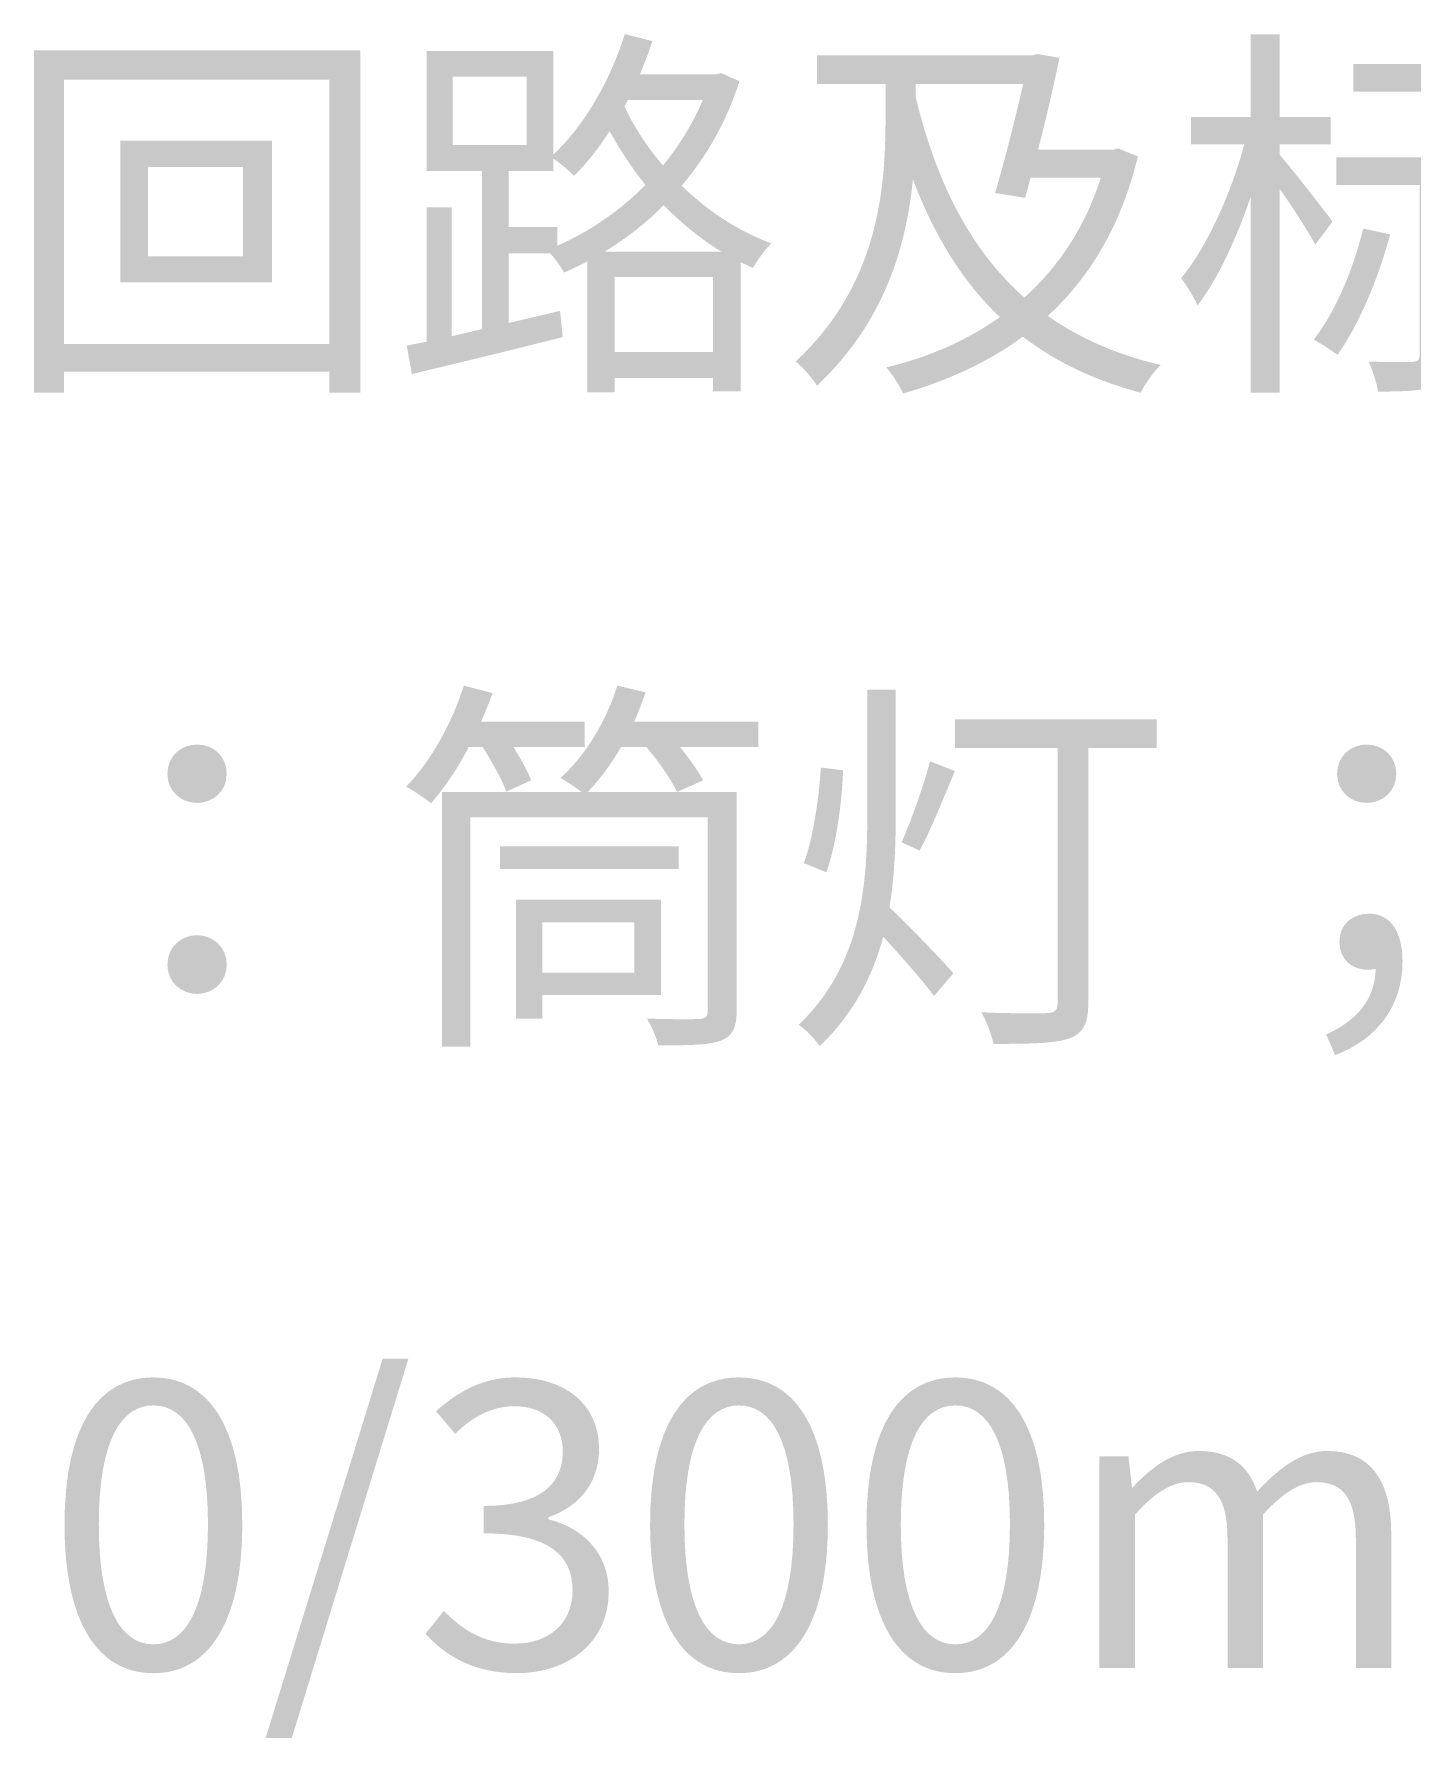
# Model space of a CAD drawing. Header units: millimetres. Extents: x -4600 to 229000, y -4300 to 19460.
# Drawn here: x 180802 to 181815, y 12944 to 14196 of the extents above; entities that cross this region are included whole.
import ezdxf

# ---------------------------------------------------------------- set-up
doc = ezdxf.new("R2010")
doc.units = ezdxf.units.MM
doc.header["$LTSCALE"] = 100
doc.layers.add('R2-LEGEND', color=7, linetype='Continuous', lineweight=18)

# ---------------------------------------------------------------- blocks, each defined once
blk = doc.blocks.new('A05_SHEET')
at = {"layer": 'R2-LEGEND'}
h = blk.add_hatch(color=256, dxfattribs=at)
edge = h.paths.add_edge_path()
edge.add_line((21075.8, 13967), (21079.5, 13946.1))
edge.add_spline(control_points=[(21079.5, 13946.1), (21109.9, 13953.3), (21151.2, 13963.3), (21190.4, 13973.3)], knot_values=[0, 0, 0, 0, 1, 1, 1, 1], degree=3, periodic=0)
edge.add_line((21190.4, 13973.3), (21188.4, 13992.5))
edge.add_line((21188.4, 13992.5), (21150.6, 13983.6))
edge.add_line((21150.6, 13983.6), (21150.6, 14034.9))
edge.add_line((21150.6, 14034.9), (21181, 14034.9))
edge.add_spline(control_points=[(21181, 14034.9), (21185, 14030.9), (21189, 14024.9), (21191.3, 14020.6)], knot_values=[0, 0, 0, 0, 1, 1, 1, 1], degree=3, periodic=0)
edge.add_spline(control_points=[(21191.3, 14020.6), (21197, 14023.2), (21202.7, 14025.8), (21208.5, 14028.9)], knot_values=[0, 0, 0, 0, 1, 1, 1, 1], degree=3, periodic=0)
edge.add_line((21208.5, 14028.9), (21208.5, 13932.7))
edge.add_line((21208.5, 13932.7), (21228.5, 13932.7))
edge.add_line((21228.5, 13932.7), (21228.5, 13943.3))
edge.add_line((21228.5, 13943.3), (21300.7, 13943.3))
edge.add_line((21300.7, 13943.3), (21300.7, 13933.5))
edge.add_line((21300.7, 13933.5), (21321.1, 13933.5))
edge.add_line((21321.1, 13933.5), (21321.1, 14028.3))
edge.add_line((21321.1, 14028.3), (21330.2, 14024))
edge.add_spline(control_points=[(21330.2, 14024), (21333.4, 14029.8), (21339.4, 14038.1), (21343.7, 14042.1)], knot_values=[0, 0, 0, 0, 1, 1, 1, 1], degree=3, periodic=0)
edge.add_spline(control_points=[(21343.7, 14042.1), (21317.6, 14051.8), (21295.9, 14067), (21277.8, 14084.5)], knot_values=[0, 0, 0, 0, 1, 1, 1, 1], degree=3, periodic=0)
edge.add_spline(control_points=[(21277.8, 14084.5), (21296.1, 14106), (21310.8, 14131.5), (21320.2, 14161.3)], knot_values=[0, 0, 0, 0, 1, 1, 1, 1], degree=3, periodic=0)
edge.add_line((21320.2, 14161.3), (21306.7, 14167.3))
edge.add_line((21306.7, 14167.3), (21302.7, 14166.4))
edge.add_line((21302.7, 14166.4), (21247.1, 14166.4))
edge.add_spline(control_points=[(21247.1, 14166.4), (21250.6, 14174.5), (21253.5, 14182.5), (21256.3, 14190.8)], knot_values=[0, 0, 0, 0, 1, 1, 1, 1], degree=3, periodic=0)
edge.add_line((21256.3, 14190.8), (21236, 14195.9))
edge.add_spline(control_points=[(21236, 14195.9), (21225.1, 14161.3), (21206.2, 14128.6), (21183.5, 14107.4)], knot_values=[0, 0, 0, 0, 1, 1, 1, 1], degree=3, periodic=0)
edge.add_line((21183.5, 14107.4), (21183.5, 14183.6))
edge.add_line((21183.5, 14183.6), (21090.4, 14183.6))
edge.add_line((21090.4, 14183.6), (21090.4, 14095.4))
edge.add_line((21090.4, 14095.4), (21131.1, 14095.4))
edge.add_line((21131.1, 14095.4), (21131.1, 13979.1))
edge.add_line((21131.1, 13979.1), (21108.8, 13973.9))
edge.add_line((21108.8, 13973.9), (21108.8, 14068.5))
edge.add_line((21108.8, 14068.5), (21090.4, 14068.5))
edge.add_line((21090.4, 14068.5), (21090.4, 13969.9))
edge.add_line((21090.4, 13969.9), (21075.8, 13967))
edge = h.paths.add_edge_path(flags=0)
edge.add_spline(control_points=[(21251.2, 14085.1), (21232, 14065.6), (21209.3, 14050.4), (21186.4, 14040.4)], knot_values=[0, 0, 0, 0, 1, 1, 1, 1], degree=3, periodic=0)
edge.add_line((21186.4, 14040.4), (21186.4, 14054.1))
edge.add_line((21186.4, 14054.1), (21150.6, 14054.1))
edge.add_line((21150.6, 14054.1), (21150.6, 14095.4))
edge.add_line((21150.6, 14095.4), (21183.5, 14095.4))
edge.add_line((21183.5, 14095.4), (21183.5, 14104.5))
edge.add_spline(control_points=[(21183.5, 14104.5), (21188.4, 14101.1), (21195.6, 14095.1), (21198.7, 14091.7)], knot_values=[0, 0, 0, 0, 1, 1, 1, 1], degree=3, periodic=0)
edge.add_spline(control_points=[(21198.7, 14091.7), (21207.9, 14100.8), (21216.8, 14112), (21224.8, 14124.6)], knot_values=[0, 0, 0, 0, 1, 1, 1, 1], degree=3, periodic=0)
edge.add_spline(control_points=[(21224.8, 14124.6), (21232, 14111.7), (21240.6, 14098.2), (21251.2, 14085.1)], knot_values=[0, 0, 0, 0, 1, 1, 1, 1], degree=3, periodic=0)
h.paths.add_polyline_path([(21228.5, 13962.2), (21228.5, 14017.5), (21300.7, 14017.5), (21300.7, 13962.2), (21228.5, 13962.2)], flags=0)
edge = h.paths.add_edge_path(flags=0)
edge.add_spline(control_points=[(21221.4, 14036.1), (21236.5, 14045.5), (21251.4, 14056.7), (21264.6, 14070.2)], knot_values=[0, 0, 0, 0, 1, 1, 1, 1], degree=3, periodic=0)
edge.add_spline(control_points=[(21264.6, 14070.2), (21276.9, 14057.6), (21291, 14045.8), (21307, 14036.1)], knot_values=[0, 0, 0, 0, 1, 1, 1, 1], degree=3, periodic=0)
edge.add_line((21307, 14036.1), (21221.4, 14036.1))
edge = h.paths.add_edge_path(flags=0)
edge.add_spline(control_points=[(21293.3, 14147.5), (21285.8, 14129.8), (21275.8, 14113.7), (21264.1, 14099.4)], knot_values=[0, 0, 0, 0, 1, 1, 1, 1], degree=3, periodic=0)
edge.add_spline(control_points=[(21264.1, 14099.4), (21252, 14113.4), (21242.6, 14128.3), (21235.7, 14142.7)], knot_values=[0, 0, 0, 0, 1, 1, 1, 1], degree=3, periodic=0)
edge.add_line((21235.7, 14142.7), (21238.3, 14147.5))
edge.add_line((21238.3, 14147.5), (21293.3, 14147.5))
h.paths.add_polyline_path([(21109.6, 14164.7), (21163.8, 14164.7), (21163.8, 14114.3), (21109.6, 14114.3), (21109.6, 14164.7)], flags=0)
h = blk.add_hatch(color=256, dxfattribs=at)
edge = h.paths.add_edge_path()
edge.add_line((21695.8, 14195.7), (21695.8, 14134.9))
edge.add_line((21695.8, 14134.9), (21652, 14134.9))
edge.add_line((21652, 14134.9), (21652, 14114.9))
edge.add_line((21652, 14114.9), (21691.2, 14114.9))
edge.add_spline(control_points=[(21691.2, 14114.9), (21681.8, 14079.3), (21663.1, 14038.1), (21644.8, 14016.6)], knot_values=[0, 0, 0, 0, 1, 1, 1, 1], degree=3, periodic=0)
edge.add_spline(control_points=[(21644.8, 14016.6), (21648.8, 14011.2), (21654.5, 14002.3), (21656.8, 13996.5)], knot_values=[0, 0, 0, 0, 1, 1, 1, 1], degree=3, periodic=0)
edge.add_spline(control_points=[(21656.8, 13996.5), (21671.2, 14014.9), (21685.2, 14045), (21695.8, 14075.9)], knot_values=[0, 0, 0, 0, 1, 1, 1, 1], degree=3, periodic=0)
edge.add_line((21695.8, 14075.9), (21695.8, 13932.4))
edge.add_line((21695.8, 13932.4), (21717.3, 13932.4))
edge.add_line((21717.3, 13932.4), (21717.3, 14082.2))
edge.add_spline(control_points=[(21717.3, 14082.2), (21727, 14068.2), (21738.5, 14050.4), (21743.4, 14041.2)], knot_values=[0, 0, 0, 0, 1, 1, 1, 1], degree=3, periodic=0)
edge.add_line((21743.4, 14041.2), (21756, 14058.1))
edge.add_spline(control_points=[(21756, 14058.1), (21750.2, 14066.2), (21725.6, 14097.7), (21717.3, 14107.1)], knot_values=[0, 0, 0, 0, 1, 1, 1, 1], degree=3, periodic=0)
edge.add_line((21717.3, 14107.1), (21717.3, 14114.9))
edge.add_line((21717.3, 14114.9), (21754.8, 14114.9))
edge.add_line((21754.8, 14114.9), (21754.8, 14134.9))
edge.add_line((21754.8, 14134.9), (21717.3, 14134.9))
edge.add_line((21717.3, 14134.9), (21717.3, 14195.7))
edge.add_line((21717.3, 14195.7), (21695.8, 14195.7))
h = blk.add_hatch(color=256, dxfattribs=at)
h.paths.add_polyline_path([(20801.9, 14183.9), (20801.9, 13932.4), (20824, 13932.4), (20824, 13947.8), (21018.8, 13947.8), (21018.8, 13932.4), (21041.7, 13932.4), (21041.7, 14183.9), (20801.9, 14183.9)])
h.paths.add_polyline_path([(20824, 13968.2), (20824, 14162.4), (21018.8, 14162.4), (21018.8, 13968.2), (20824, 13968.2)], flags=0)
h.paths.add_polyline_path([(20865.3, 14117.7), (20865.3, 14013.4), (20976.7, 14013.4), (20976.7, 14117.7), (20865.3, 14117.7)], flags=0)
h.paths.add_polyline_path([(20885.6, 14098.2), (20955.5, 14098.2), (20955.5, 14032.6), (20885.6, 14032.6), (20885.6, 14098.2)], flags=0)
h = blk.add_hatch(color=256, dxfattribs=at)
edge = h.paths.add_edge_path()
edge.add_line((21377.2, 14180.2), (21377.2, 14159.3))
edge.add_line((21377.2, 14159.3), (21427.6, 14159.3))
edge.add_line((21427.6, 14159.3), (21427.6, 14135.2))
edge.add_spline(control_points=[(21427.6, 14135.2), (21427.6, 14083.9), (21423.1, 14012.3), (21361.5, 13955.3)], knot_values=[0, 0, 0, 0, 1, 1, 1, 1], degree=3, periodic=0)
edge.add_spline(control_points=[(21361.5, 13955.3), (21366.3, 13951.6), (21374.1, 13943), (21377.2, 13937.5)], knot_values=[0, 0, 0, 0, 1, 1, 1, 1], degree=3, periodic=0)
edge.add_spline(control_points=[(21377.2, 13937.5), (21427.1, 13984.5), (21442.8, 14040.1), (21447.7, 14089.1)], knot_values=[0, 0, 0, 0, 1, 1, 1, 1], degree=3, periodic=0)
edge.add_spline(control_points=[(21447.7, 14089.1), (21463.2, 14048.4), (21483.5, 14014.6), (21511.6, 13987.9)], knot_values=[0, 0, 0, 0, 1, 1, 1, 1], degree=3, periodic=0)
edge.add_spline(control_points=[(21511.6, 13987.9), (21486.7, 13970.2), (21458.3, 13958.2), (21428.2, 13951)], knot_values=[0, 0, 0, 0, 1, 1, 1, 1], degree=3, periodic=0)
edge.add_spline(control_points=[(21428.2, 13951), (21432.5, 13946.1), (21438, 13937.5), (21440.5, 13931.8)], knot_values=[0, 0, 0, 0, 1, 1, 1, 1], degree=3, periodic=0)
edge.add_spline(control_points=[(21440.5, 13931.8), (21472.6, 13941), (21502.4, 13954.4), (21528.5, 13973.6)], knot_values=[0, 0, 0, 0, 1, 1, 1, 1], degree=3, periodic=0)
edge.add_spline(control_points=[(21528.5, 13973.6), (21552.3, 13955.3), (21580.6, 13941.5), (21615, 13932.4)], knot_values=[0, 0, 0, 0, 1, 1, 1, 1], degree=3, periodic=0)
edge.add_spline(control_points=[(21615, 13932.4), (21618.2, 13938.7), (21624.7, 13948.1), (21629.9, 13952.7)], knot_values=[0, 0, 0, 0, 1, 1, 1, 1], degree=3, periodic=0)
edge.add_spline(control_points=[(21629.9, 13952.7), (21597.2, 13960.4), (21570, 13972.5), (21546.8, 13988.8)], knot_values=[0, 0, 0, 0, 1, 1, 1, 1], degree=3, periodic=0)
edge.add_spline(control_points=[(21546.8, 13988.8), (21577.5, 14016.9), (21600.7, 14055), (21613, 14106)], knot_values=[0, 0, 0, 0, 1, 1, 1, 1], degree=3, periodic=0)
edge.add_line((21613, 14106), (21598.4, 14112))
edge.add_line((21598.4, 14112), (21594.7, 14110.9))
edge.add_line((21594.7, 14110.9), (21539.7, 14110.9))
edge.add_spline(control_points=[(21539.7, 14110.9), (21545.7, 14134.3), (21551.4, 14159), (21555.4, 14178.5)], knot_values=[0, 0, 0, 0, 1, 1, 1, 1], degree=3, periodic=0)
edge.add_line((21555.4, 14178.5), (21539.1, 14181.3))
edge.add_line((21539.1, 14181.3), (21535.4, 14180.2))
edge.add_line((21535.4, 14180.2), (21377.2, 14180.2))
edge = h.paths.add_edge_path(flags=0)
edge.add_spline(control_points=[(21529.6, 14002.3), (21489.2, 14038.1), (21464.6, 14088.2), (21449.7, 14149.8)], knot_values=[0, 0, 0, 0, 1, 1, 1, 1], degree=3, periodic=0)
edge.add_line((21449.7, 14149.8), (21449.7, 14159.3))
edge.add_line((21449.7, 14159.3), (21528.8, 14159.3))
edge.add_spline(control_points=[(21528.8, 14159.3), (21523.3, 14135.5), (21515.3, 14103.4), (21508.1, 14079.1)], knot_values=[0, 0, 0, 0, 1, 1, 1, 1], degree=3, periodic=0)
edge.add_line((21508.1, 14079.1), (21530.2, 14075.6))
edge.add_line((21530.2, 14075.6), (21534.2, 14090.5))
edge.add_line((21534.2, 14090.5), (21585.8, 14090.5))
edge.add_spline(control_points=[(21585.8, 14090.5), (21574.3, 14053.8), (21554.6, 14024.9), (21529.6, 14002.3)], knot_values=[0, 0, 0, 0, 1, 1, 1, 1], degree=3, periodic=0)
for points in [[(21771.4, 14173.9), (21771.4, 14153.5), (21896.3, 14153.5), (21896.3, 14173.9), (21771.4, 14173.9)], [(20972.1, 12943.7), (20991.3, 12943.7), (21077, 13222.5), (21058.1, 13222.5), (20972.1, 12943.7)]]:
    blk.add_hatch(color=256, dxfattribs=at).paths.add_polyline_path(points)
h = blk.add_hatch(color=256, dxfattribs=at)
edge = h.paths.add_edge_path()
edge.add_line((21758.8, 14105.4), (21758.8, 14085.1))
edge.add_line((21758.8, 14085.1), (21820.1, 14085.1))
edge.add_line((21820.1, 14085.1), (21820.1, 13960.2))
edge.add_spline(control_points=[(21820.1, 13960.2), (21820.1, 13956.4), (21819, 13955.3), (21814.7, 13955)], knot_values=[0, 0, 0, 0, 1, 1, 1, 1], degree=3, periodic=0)
edge.add_spline(control_points=[(21814.7, 13955), (21811, 13955), (21797.5, 13954.7), (21782.6, 13955.3)], knot_values=[0, 0, 0, 0, 1, 1, 1, 1], degree=3, periodic=0)
edge.add_spline(control_points=[(21782.6, 13955.3), (21785.5, 13948.7), (21788.6, 13939.5), (21789.5, 13933.2)], knot_values=[0, 0, 0, 0, 1, 1, 1, 1], degree=3, periodic=0)
edge.add_spline(control_points=[(21789.5, 13933.2), (21809.5, 13933.2), (21822.7, 13933.8), (21831, 13937.2)], knot_values=[0, 0, 0, 0, 1, 1, 1, 1], degree=3, periodic=0)
edge.add_spline(control_points=[(21831, 13937.2), (21839.3, 13941), (21841.9, 13947.6), (21841.9, 13959.9)], knot_values=[0, 0, 0, 0, 1, 1, 1, 1], degree=3, periodic=0)
edge.add_line((21841.9, 13959.9), (21841.9, 14085.1))
edge.add_line((21841.9, 14085.1), (21911.8, 14085.1))
edge.add_line((21911.8, 14085.1), (21911.8, 14105.4))
edge.add_line((21911.8, 14105.4), (21758.8, 14105.4))
edge = h.paths.add_edge_path(flags=0)
edge.add_spline(control_points=[(21778.6, 14053), (21771.1, 14022.6), (21758.3, 13992), (21742.2, 13971.3)], knot_values=[0, 0, 0, 0, 1, 1, 1, 1], degree=3, periodic=0)
edge.add_spline(control_points=[(21742.2, 13971.3), (21747.1, 13969), (21755.7, 13963), (21759.7, 13960.2)], knot_values=[0, 0, 0, 0, 1, 1, 1, 1], degree=3, periodic=0)
edge.add_spline(control_points=[(21759.7, 13960.2), (21775.2, 13981.9), (21789.5, 14015.5), (21798.4, 14048.7)], knot_values=[0, 0, 0, 0, 1, 1, 1, 1], degree=3, periodic=0)
edge.add_line((21798.4, 14048.7), (21778.6, 14053))
edge = h.paths.add_edge_path(flags=0)
edge.add_spline(control_points=[(21861.1, 14048.1), (21874.6, 14019.5), (21888, 13982.2), (21892.3, 13959.6)], knot_values=[0, 0, 0, 0, 1, 1, 1, 1], degree=3, periodic=0)
edge.add_line((21892.3, 13959.6), (21912.1, 13966.7))
edge.add_spline(control_points=[(21912.1, 13966.7), (21907.2, 13989.4), (21893.5, 14025.8), (21879.4, 14053.8)], knot_values=[0, 0, 0, 0, 1, 1, 1, 1], degree=3, periodic=0)
edge.add_line((21879.4, 14053.8), (21861.1, 14048.1))
h = blk.add_hatch(color=256, dxfattribs=at)
edge = h.paths.add_edge_path()
edge.add_spline(control_points=[(21230.5, 13717.1), (21222.2, 13690.7), (21207, 13665.5), (21188.7, 13649.2)], knot_values=[0, 0, 0, 0, 1, 1, 1, 1], degree=3, periodic=0)
edge.add_spline(control_points=[(21188.7, 13649.2), (21193, 13646.9), (21199.9, 13642.3), (21204.2, 13638.9)], knot_values=[0, 0, 0, 0, 1, 1, 1, 1], degree=3, periodic=0)
edge.add_line((21204.2, 13638.9), (21101.6, 13638.9))
edge.add_line((21101.6, 13638.9), (21101.6, 13451.8))
edge.add_line((21101.6, 13451.8), (21122.5, 13451.8))
edge.add_line((21122.5, 13451.8), (21122.5, 13620.3))
edge.add_line((21122.5, 13620.3), (21297, 13620.3))
edge.add_line((21297, 13620.3), (21297, 13478.2))
edge.add_spline(control_points=[(21297, 13478.2), (21297, 13473.9), (21295.3, 13472.4), (21290.7, 13472.1), (21285.8, 13471.8), (21269.8, 13471.8), (21252.3, 13472.4)], knot_values=[0, 0, 0, 0, 1, 1, 1, 2, 2, 2, 2], degree=3, periodic=0)
edge.add_spline(control_points=[(21252.3, 13472.4), (21255.5, 13467), (21259.5, 13458.1), (21260.6, 13452.7)], knot_values=[0, 0, 0, 0, 1, 1, 1, 1], degree=3, periodic=0)
edge.add_spline(control_points=[(21260.6, 13452.7), (21283, 13452.7), (21297.6, 13452.9), (21306.5, 13456.1)], knot_values=[0, 0, 0, 0, 1, 1, 1, 1], degree=3, periodic=0)
edge.add_spline(control_points=[(21306.5, 13456.1), (21315.3, 13459.5), (21318.2, 13465.8), (21318.2, 13478.2)], knot_values=[0, 0, 0, 0, 1, 1, 1, 1], degree=3, periodic=0)
edge.add_line((21318.2, 13478.2), (21318.2, 13638.9))
edge.add_line((21318.2, 13638.9), (21208.8, 13638.9))
edge.add_spline(control_points=[(21208.8, 13638.9), (21217.4, 13648), (21225.9, 13659.2), (21233.4, 13672.1)], knot_values=[0, 0, 0, 0, 1, 1, 1, 1], degree=3, periodic=0)
edge.add_line((21233.4, 13672.1), (21251.7, 13672.1))
edge.add_spline(control_points=[(21251.7, 13672.1), (21261.2, 13661.2), (21270.1, 13648), (21274.4, 13638.9)], knot_values=[0, 0, 0, 0, 1, 1, 1, 1], degree=3, periodic=0)
edge.add_line((21274.4, 13638.9), (21293.6, 13647.5))
edge.add_spline(control_points=[(21293.6, 13647.5), (21289.8, 13654.3), (21283.5, 13663.5), (21276.4, 13672.1)], knot_values=[0, 0, 0, 0, 1, 1, 1, 1], degree=3, periodic=0)
edge.add_line((21276.4, 13672.1), (21334.2, 13672.1))
edge.add_line((21334.2, 13672.1), (21334.2, 13690.7))
edge.add_line((21334.2, 13690.7), (21242.9, 13690.7))
edge.add_spline(control_points=[(21242.9, 13690.7), (21246, 13697.6), (21248.9, 13705.1), (21251.2, 13712.2)], knot_values=[0, 0, 0, 0, 1, 1, 1, 1], degree=3, periodic=0)
edge.add_line((21251.2, 13712.2), (21230.5, 13717.1))
edge = h.paths.add_edge_path(flags=0)
edge.add_spline(control_points=[(21117.7, 13717.1), (21108.8, 13689), (21093.3, 13661.2), (21075.3, 13642.9)], knot_values=[0, 0, 0, 0, 1, 1, 1, 1], degree=3, periodic=0)
edge.add_spline(control_points=[(21075.3, 13642.9), (21080.7, 13640), (21089.6, 13634), (21093.6, 13630.6)], knot_values=[0, 0, 0, 0, 1, 1, 1, 1], degree=3, periodic=0)
edge.add_spline(control_points=[(21093.6, 13630.6), (21103.3, 13641.7), (21113.1, 13656.1), (21121.4, 13672.1)], knot_values=[0, 0, 0, 0, 1, 1, 1, 1], degree=3, periodic=0)
edge.add_line((21121.4, 13672.1), (21131.4, 13672.1))
edge.add_spline(control_points=[(21131.4, 13672.1), (21138.6, 13660.9), (21145.7, 13648), (21148.9, 13639.2)], knot_values=[0, 0, 0, 0, 1, 1, 1, 1], degree=3, periodic=0)
edge.add_line((21148.9, 13639.2), (21167.2, 13647.5))
edge.add_spline(control_points=[(21167.2, 13647.5), (21164.6, 13654.1), (21159.8, 13663.2), (21154, 13672.1)], knot_values=[0, 0, 0, 0, 1, 1, 1, 1], degree=3, periodic=0)
edge.add_line((21154, 13672.1), (21206.5, 13672.1))
edge.add_line((21206.5, 13672.1), (21206.5, 13690.7))
edge.add_line((21206.5, 13690.7), (21130.5, 13690.7))
edge.add_spline(control_points=[(21130.5, 13690.7), (21133.4, 13697.6), (21136.3, 13704.5), (21138.9, 13711.6)], knot_values=[0, 0, 0, 0, 1, 1, 1, 1], degree=3, periodic=0)
edge.add_line((21138.9, 13711.6), (21117.7, 13717.1))
h.paths.add_polyline_path([(21156, 13559.8), (21156, 13472.4), (21175.5, 13472.4), (21175.5, 13489.6), (21262.6, 13489.6), (21262.6, 13559.8), (21156, 13559.8)], flags=0)
h.paths.add_polyline_path([(21175.5, 13543.2), (21243.1, 13543.2), (21243.1, 13506.2), (21175.5, 13506.2), (21175.5, 13543.2)], flags=0)
h.paths.add_polyline_path([(21144.3, 13599.1), (21144.3, 13582.4), (21275.5, 13582.4), (21275.5, 13599.1), (21144.3, 13599.1)], flags=0)
h = blk.add_hatch(color=256, dxfattribs=at)
edge = h.paths.add_edge_path()
edge.add_line((21414.2, 13714.2), (21414.2, 13622.5))
edge.add_spline(control_points=[(21414.2, 13622.5), (21414.2, 13569), (21409.6, 13511.7), (21363.8, 13467.8)], knot_values=[0, 0, 0, 0, 1, 1, 1, 1], degree=3, periodic=0)
edge.add_spline(control_points=[(21363.8, 13467.8), (21368.6, 13464.7), (21376.1, 13457), (21379.2, 13452.1)], knot_values=[0, 0, 0, 0, 1, 1, 1, 1], degree=3, periodic=0)
edge.add_spline(control_points=[(21379.2, 13452.1), (21404.1, 13475.9), (21418.2, 13503.6), (21425.9, 13532.6)], knot_values=[0, 0, 0, 0, 1, 1, 1, 1], degree=3, periodic=0)
edge.add_spline(control_points=[(21425.9, 13532.6), (21438.5, 13518.8), (21455.7, 13499.4), (21463.2, 13489)], knot_values=[0, 0, 0, 0, 1, 1, 1, 1], degree=3, periodic=0)
edge.add_line((21463.2, 13489), (21477.5, 13505.7))
edge.add_spline(control_points=[(21477.5, 13505.7), (21470.3, 13514), (21440.8, 13544.9), (21430.5, 13554.1)], knot_values=[0, 0, 0, 0, 1, 1, 1, 1], degree=3, periodic=0)
edge.add_spline(control_points=[(21430.5, 13554.1), (21434.2, 13576.7), (21435.1, 13599.9), (21435.1, 13622.5)], knot_values=[0, 0, 0, 0, 1, 1, 1, 1], degree=3, periodic=0)
edge.add_line((21435.1, 13622.5), (21435.1, 13714.2))
edge.add_line((21435.1, 13714.2), (21414.2, 13714.2))
edge = h.paths.add_edge_path(flags=0)
edge.add_spline(control_points=[(21460.3, 13661.5), (21455.7, 13643.7), (21446.5, 13618), (21439.4, 13601.9)], knot_values=[0, 0, 0, 0, 1, 1, 1, 1], degree=3, periodic=0)
edge.add_line((21439.4, 13601.9), (21452.6, 13595.9))
edge.add_spline(control_points=[(21452.6, 13595.9), (21460.9, 13610.8), (21470.3, 13634.9), (21478.6, 13654.3)], knot_values=[0, 0, 0, 0, 1, 1, 1, 1], degree=3, periodic=0)
edge.add_line((21478.6, 13654.3), (21460.3, 13661.5))
edge = h.paths.add_edge_path(flags=0)
edge.add_spline(control_points=[(21380.1, 13656.9), (21378.6, 13634.3), (21374.4, 13604.5), (21367.5, 13586.7)], knot_values=[0, 0, 0, 0, 1, 1, 1, 1], degree=3, periodic=0)
edge.add_line((21367.5, 13586.7), (21384.1, 13579.9))
edge.add_spline(control_points=[(21384.1, 13579.9), (21391.5, 13600.5), (21395.6, 13631.7), (21396.4, 13654.9)], knot_values=[0, 0, 0, 0, 1, 1, 1, 1], degree=3, periodic=0)
edge.add_line((21396.4, 13654.9), (21380.1, 13656.9))
h = blk.add_hatch(color=256, dxfattribs=at)
edge = h.paths.add_edge_path()
edge.add_line((21478.6, 13692.2), (21478.6, 13671.2))
edge.add_line((21478.6, 13671.2), (21554, 13671.2))
edge.add_line((21554, 13671.2), (21554, 13483.6))
edge.add_spline(control_points=[(21554, 13483.6), (21554, 13478.4), (21552, 13476.7), (21546.2, 13476.4), (21539.9, 13476.1), (21519.3, 13476.1), (21498.1, 13477)], knot_values=[0, 0, 0, 0, 1, 1, 1, 2, 2, 2, 2], degree=3, periodic=0)
edge.add_spline(control_points=[(21498.1, 13477), (21501.6, 13470.7), (21505.6, 13460.1), (21507, 13453.8)], knot_values=[0, 0, 0, 0, 1, 1, 1, 1], degree=3, periodic=0)
edge.add_spline(control_points=[(21507, 13453.8), (21534.2, 13453.8), (21552, 13454.1), (21562.6, 13457.8), (21572.9, 13461.5), (21576.6, 13469), (21576.6, 13483.6)], knot_values=[0, 0, 0, 0, 1, 1, 1, 2, 2, 2, 2], degree=3, periodic=0)
edge.add_line((21576.6, 13483.6), (21576.6, 13671.2))
edge.add_line((21576.6, 13671.2), (21626.8, 13671.2))
edge.add_line((21626.8, 13671.2), (21626.8, 13692.2))
edge.add_line((21626.8, 13692.2), (21478.6, 13692.2))
h = blk.add_hatch(color=256, dxfattribs=at)
edge = h.paths.add_edge_path()
edge.add_spline(control_points=[(20921.7, 13630.9), (20933.2, 13630.9), (20943.5, 13639.2), (20943.5, 13652.3), (20943.5, 13665.5), (20933.2, 13673.8), (20921.7, 13673.8), (20910.2, 13673.8), (20899.9, 13665.5), (20899.9, 13652.3), (20899.9, 13639.2), (20910.2, 13630.9), (20921.7, 13630.9)], knot_values=[0, 0, 0, 0, 1, 1, 1, 2, 2, 2, 3, 3, 3, 4, 4, 4, 4], degree=3, periodic=0)
h = blk.add_hatch(color=256, dxfattribs=at)
edge = h.paths.add_edge_path()
edge.add_spline(control_points=[(21781.2, 13630.9), (21792.6, 13630.9), (21802.9, 13639.2), (21802.9, 13652.3), (21802.9, 13665.5), (21792.6, 13673.8), (21781.2, 13673.8), (21769.7, 13673.8), (21759.4, 13665.5), (21759.4, 13652.3), (21759.4, 13639.2), (21769.7, 13630.9), (21781.2, 13630.9)], knot_values=[0, 0, 0, 0, 1, 1, 1, 2, 2, 2, 3, 3, 3, 4, 4, 4, 4], degree=3, periodic=0)
h = blk.add_hatch(color=256, dxfattribs=at)
edge = h.paths.add_edge_path()
edge.add_spline(control_points=[(21758, 13445.5), (21788.6, 13457.2), (21807.5, 13481.3), (21807.5, 13514.5), (21807.5, 13536), (21798.6, 13549.5), (21782.9, 13549.5), (21771.4, 13549.5), (21761.1, 13542.3), (21761.1, 13528.9), (21761.1, 13515.1), (21770.9, 13508.2), (21782.6, 13508.2)], knot_values=[0, 0, 0, 0, 1, 1, 1, 2, 2, 2, 3, 3, 3, 4, 4, 4, 4], degree=3, periodic=0)
edge.add_line((21782.6, 13508.2), (21787.8, 13508.8))
edge.add_spline(control_points=[(21787.8, 13508.8), (21786.9, 13486.5), (21774.6, 13471.3), (21751.4, 13460.7)], knot_values=[0, 0, 0, 0, 1, 1, 1, 1], degree=3, periodic=0)
edge.add_line((21751.4, 13460.7), (21758, 13445.5))
h = blk.add_hatch(color=256, dxfattribs=at)
edge = h.paths.add_edge_path()
edge.add_spline(control_points=[(20921.7, 13490.5), (20933.2, 13490.5), (20943.5, 13499.1), (20943.5, 13512), (20943.5, 13525.1), (20933.2, 13533.7), (20921.7, 13533.7), (20910.2, 13533.7), (20899.9, 13525.1), (20899.9, 13512), (20899.9, 13499.1), (20910.2, 13490.5), (20921.7, 13490.5)], knot_values=[0, 0, 0, 0, 1, 1, 1, 2, 2, 2, 3, 3, 3, 4, 4, 4, 4], degree=3, periodic=0)
h = blk.add_hatch(color=256, dxfattribs=at)
edge = h.paths.add_edge_path()
edge.add_spline(control_points=[(20889.6, 12991.3), (20929.4, 12991.3), (20954.9, 13027.4), (20954.9, 13100.7), (20954.9, 13173.5), (20929.4, 13208.7), (20889.6, 13208.7), (20849.5, 13208.7), (20824.3, 13173.5), (20824.3, 13100.7), (20824.3, 13027.4), (20849.5, 12991.3), (20889.6, 12991.3)], knot_values=[0, 0, 0, 0, 1, 1, 1, 2, 2, 2, 3, 3, 3, 4, 4, 4, 4], degree=3, periodic=0)
edge = h.paths.add_edge_path(flags=0)
edge.add_spline(control_points=[(20889.6, 13012.5), (20865.8, 13012.5), (20849.5, 13039.1), (20849.5, 13100.7), (20849.5, 13162), (20865.8, 13188.1), (20889.6, 13188.1), (20913.4, 13188.1), (20929.7, 13162), (20929.7, 13100.7), (20929.7, 13039.1), (20913.4, 13012.5), (20889.6, 13012.5)], knot_values=[0, 0, 0, 0, 1, 1, 1, 2, 2, 2, 3, 3, 3, 4, 4, 4, 4], degree=3, periodic=0)
h = blk.add_hatch(color=256, dxfattribs=at)
edge = h.paths.add_edge_path()
edge.add_spline(control_points=[(21156.6, 12991.3), (21194.1, 12991.3), (21224.2, 13013.6), (21224.2, 13051.2), (21224.2, 13080.1), (21204.5, 13098.4), (21179.8, 13104.4)], knot_values=[0, 0, 0, 0, 1, 1, 1, 2, 2, 2, 2], degree=3, periodic=0)
edge.add_line((21179.8, 13104.4), (21179.8, 13105.9))
edge.add_spline(control_points=[(21179.8, 13105.9), (21202.2, 13113.6), (21217.1, 13130.8), (21217.1, 13156.3), (21217.1, 13189.5), (21191.3, 13208.7), (21155.8, 13208.7), (21131.7, 13208.7), (21113.1, 13198.1), (21097.3, 13183.8)], knot_values=[0, 0, 0, 0, 1, 1, 1, 2, 2, 2, 3, 3, 3, 3], degree=3, periodic=0)
edge.add_line((21097.3, 13183.8), (21111.4, 13167.2))
edge.add_spline(control_points=[(21111.4, 13167.2), (21123.4, 13179.2), (21138, 13187.5), (21154.9, 13187.5), (21177, 13187.5), (21190.4, 13174.3), (21190.4, 13154.3), (21190.4, 13131.7), (21175.8, 13114.2), (21132.3, 13114.2)], knot_values=[0, 0, 0, 0, 1, 1, 1, 2, 2, 2, 3, 3, 3, 3], degree=3, periodic=0)
edge.add_line((21132.3, 13114.2), (21132.3, 13094.1))
edge.add_spline(control_points=[(21132.3, 13094.1), (21181, 13094.1), (21197.6, 13077.5), (21197.6, 13052), (21197.6, 13027.9), (21180.1, 13013), (21154.9, 13013), (21131.1, 13013), (21115.4, 13024.5), (21103, 13037.1)], knot_values=[0, 0, 0, 0, 1, 1, 1, 2, 2, 2, 3, 3, 3, 3], degree=3, periodic=0)
edge.add_line((21103, 13037.1), (21089.6, 13020.2))
edge.add_spline(control_points=[(21089.6, 13020.2), (21103.3, 13005), (21124, 12991.3), (21156.6, 12991.3)], knot_values=[0, 0, 0, 0, 1, 1, 1, 1], degree=3, periodic=0)
h = blk.add_hatch(color=256, dxfattribs=at)
edge = h.paths.add_edge_path()
edge.add_spline(control_points=[(21319.9, 12991.3), (21359.7, 12991.3), (21385.2, 13027.4), (21385.2, 13100.7), (21385.2, 13173.5), (21359.7, 13208.7), (21319.9, 13208.7), (21279.8, 13208.7), (21254.6, 13173.5), (21254.6, 13100.7), (21254.6, 13027.4), (21279.8, 12991.3), (21319.9, 12991.3)], knot_values=[0, 0, 0, 0, 1, 1, 1, 2, 2, 2, 3, 3, 3, 4, 4, 4, 4], degree=3, periodic=0)
edge = h.paths.add_edge_path(flags=0)
edge.add_spline(control_points=[(21319.9, 13012.5), (21296.1, 13012.5), (21279.8, 13039.1), (21279.8, 13100.7), (21279.8, 13162), (21296.1, 13188.1), (21319.9, 13188.1), (21343.7, 13188.1), (21360, 13162), (21360, 13100.7), (21360, 13039.1), (21343.7, 13012.5), (21319.9, 13012.5)], knot_values=[0, 0, 0, 0, 1, 1, 1, 2, 2, 2, 3, 3, 3, 4, 4, 4, 4], degree=3, periodic=0)
h = blk.add_hatch(color=256, dxfattribs=at)
edge = h.paths.add_edge_path()
edge.add_spline(control_points=[(21478.9, 12991.3), (21518.7, 12991.3), (21544.2, 13027.4), (21544.2, 13100.7), (21544.2, 13173.5), (21518.7, 13208.7), (21478.9, 13208.7), (21438.8, 13208.7), (21413.6, 13173.5), (21413.6, 13100.7), (21413.6, 13027.4), (21438.8, 12991.3), (21478.9, 12991.3)], knot_values=[0, 0, 0, 0, 1, 1, 1, 2, 2, 2, 3, 3, 3, 4, 4, 4, 4], degree=3, periodic=0)
edge = h.paths.add_edge_path(flags=0)
edge.add_spline(control_points=[(21478.9, 13012.5), (21455.1, 13012.5), (21438.8, 13039.1), (21438.8, 13100.7), (21438.8, 13162), (21455.1, 13188.1), (21478.9, 13188.1), (21502.7, 13188.1), (21519, 13162), (21519, 13100.7), (21519, 13039.1), (21502.7, 13012.5), (21478.9, 13012.5)], knot_values=[0, 0, 0, 0, 1, 1, 1, 2, 2, 2, 3, 3, 3, 4, 4, 4, 4], degree=3, periodic=0)
h = blk.add_hatch(color=256, dxfattribs=at)
edge = h.paths.add_edge_path()
edge.add_line((21584.6, 12995), (21611, 12995))
edge.add_line((21611, 12995), (21611, 13107.9))
edge.add_spline(control_points=[(21611, 13107.9), (21625, 13123.9), (21638.2, 13131.7), (21650, 13131.7), (21669.7, 13131.7), (21678.9, 13119.3), (21678.9, 13090.1)], knot_values=[0, 0, 0, 0, 1, 1, 1, 2, 2, 2, 2], degree=3, periodic=0)
edge.add_line((21678.9, 13090.1), (21678.9, 12995))
edge.add_line((21678.9, 12995), (21705, 12995))
edge.add_line((21705, 12995), (21705, 13107.9))
edge.add_spline(control_points=[(21705, 13107.9), (21719.6, 13123.9), (21732.2, 13131.7), (21744.2, 13131.7), (21764, 13131.7), (21773.2, 13119.3), (21773.2, 13090.1)], knot_values=[0, 0, 0, 0, 1, 1, 1, 2, 2, 2, 2], degree=3, periodic=0)
edge.add_line((21773.2, 13090.1), (21773.2, 12995))
edge.add_line((21773.2, 12995), (21799.2, 12995))
edge.add_line((21799.2, 12995), (21799.2, 13093.6))
edge.add_spline(control_points=[(21799.2, 13093.6), (21799.2, 13133.1), (21784, 13154.6), (21752.2, 13154.6), (21733, 13154.6), (21717, 13142.3), (21700.7, 13124.8)], knot_values=[0, 0, 0, 0, 1, 1, 1, 2, 2, 2, 2], degree=3, periodic=0)
edge.add_spline(control_points=[(21700.7, 13124.8), (21694.4, 13143.1), (21681.8, 13154.6), (21657.7, 13154.6), (21639.1, 13154.6), (21623, 13142.8), (21609.3, 13127.9)], knot_values=[0, 0, 0, 0, 1, 1, 1, 2, 2, 2, 2], degree=3, periodic=0)
edge.add_line((21609.3, 13127.9), (21608.7, 13127.9))
edge.add_line((21608.7, 13127.9), (21606.1, 13150.6))
edge.add_line((21606.1, 13150.6), (21584.6, 13150.6))
edge.add_line((21584.6, 13150.6), (21584.6, 12995))

msp = doc.modelspace()

# ---------------------------------------------------------------- block references
msp.add_blockref('A05_SHEET', (160000, 0))

doc.saveas('drawing.dxf')
